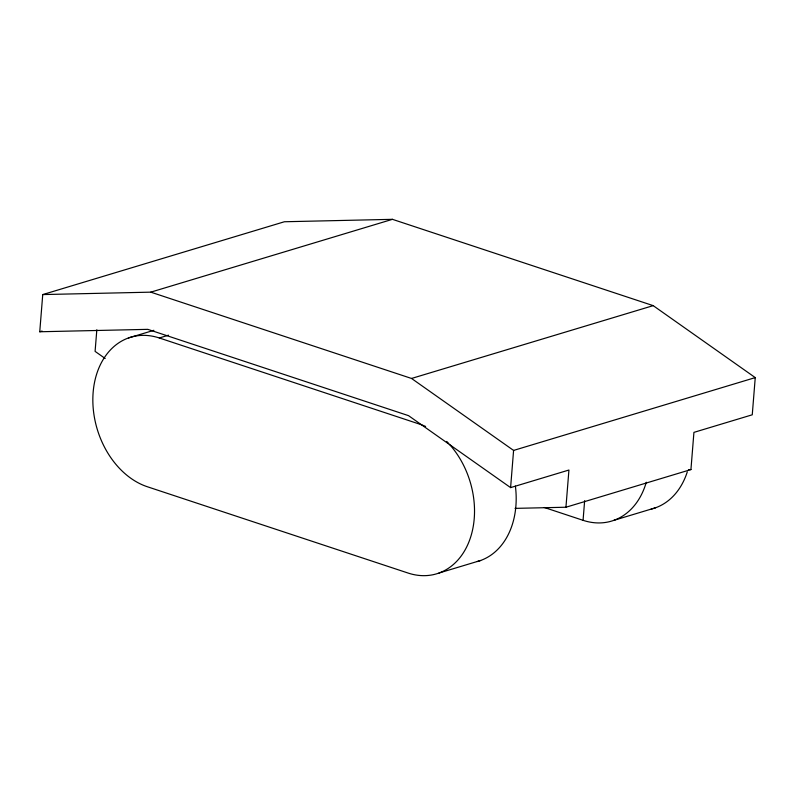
<?xml version="1.0" encoding="UTF-8"?>
<svg xmlns="http://www.w3.org/2000/svg" width="795" height="795" viewBox="0 0 795 795"><rect width="100%" height="100%" fill="white"/><g stroke="black" fill="none" stroke-linecap="round" stroke-linejoin="round"><path stroke-width="1.19" d="M565.941 507.23L568.932 470.034L510.599 487.613L408.541 415.656L147.791 329.349L39.75 331.763L42.741 294.577L284.401 221.755L392.442 219.331L653.192 305.638L755.25 377.605L752.259 414.791L693.926 432.371L690.934 469.567L565.941 507.23L515.021 508.373M96.831 329.786L95.092 351.38L105.198 358.505M510.599 487.613L513.59 450.427L411.532 378.46L150.782 292.153L42.741 294.577M544.307 507.488L583.063 520.318L584.653 500.641M150.782 292.153L392.442 219.331M39.75 331.763L42.085 331.058M128.402 337.984L153.872 330.313M449.324 444.206A78.466 58.562 73.2 0 1 470.63 537.152A78.466 58.562 73.2 0 1 408.073 573.046L147.323 486.739A78.466 58.562 73.2 0 1 93.134 392.442A78.466 58.562 73.2 0 1 159.298 337.974L168.55 335.182M411.532 378.46L653.192 305.638M513.59 450.427L755.25 377.605M438.959 573.036L480.627 560.485M613.959 520.308L655.617 507.757M688.45 469.616L690.934 469.567M159.298 337.974L420.038 424.282A78.466 58.562 73.2 0 1 425.623 426.458M646.285 482.237A78.466 58.562 73.2 0 1 583.063 520.318M687.287 471.862A78.466 58.562 73.2 0 1 651.125 509.108M515.389 486.093A78.466 58.562 73.2 0 1 477.268 561.548M446.72 441.444A78.466 58.562 73.2 0 1 448.469 443.272"/></g></svg>
